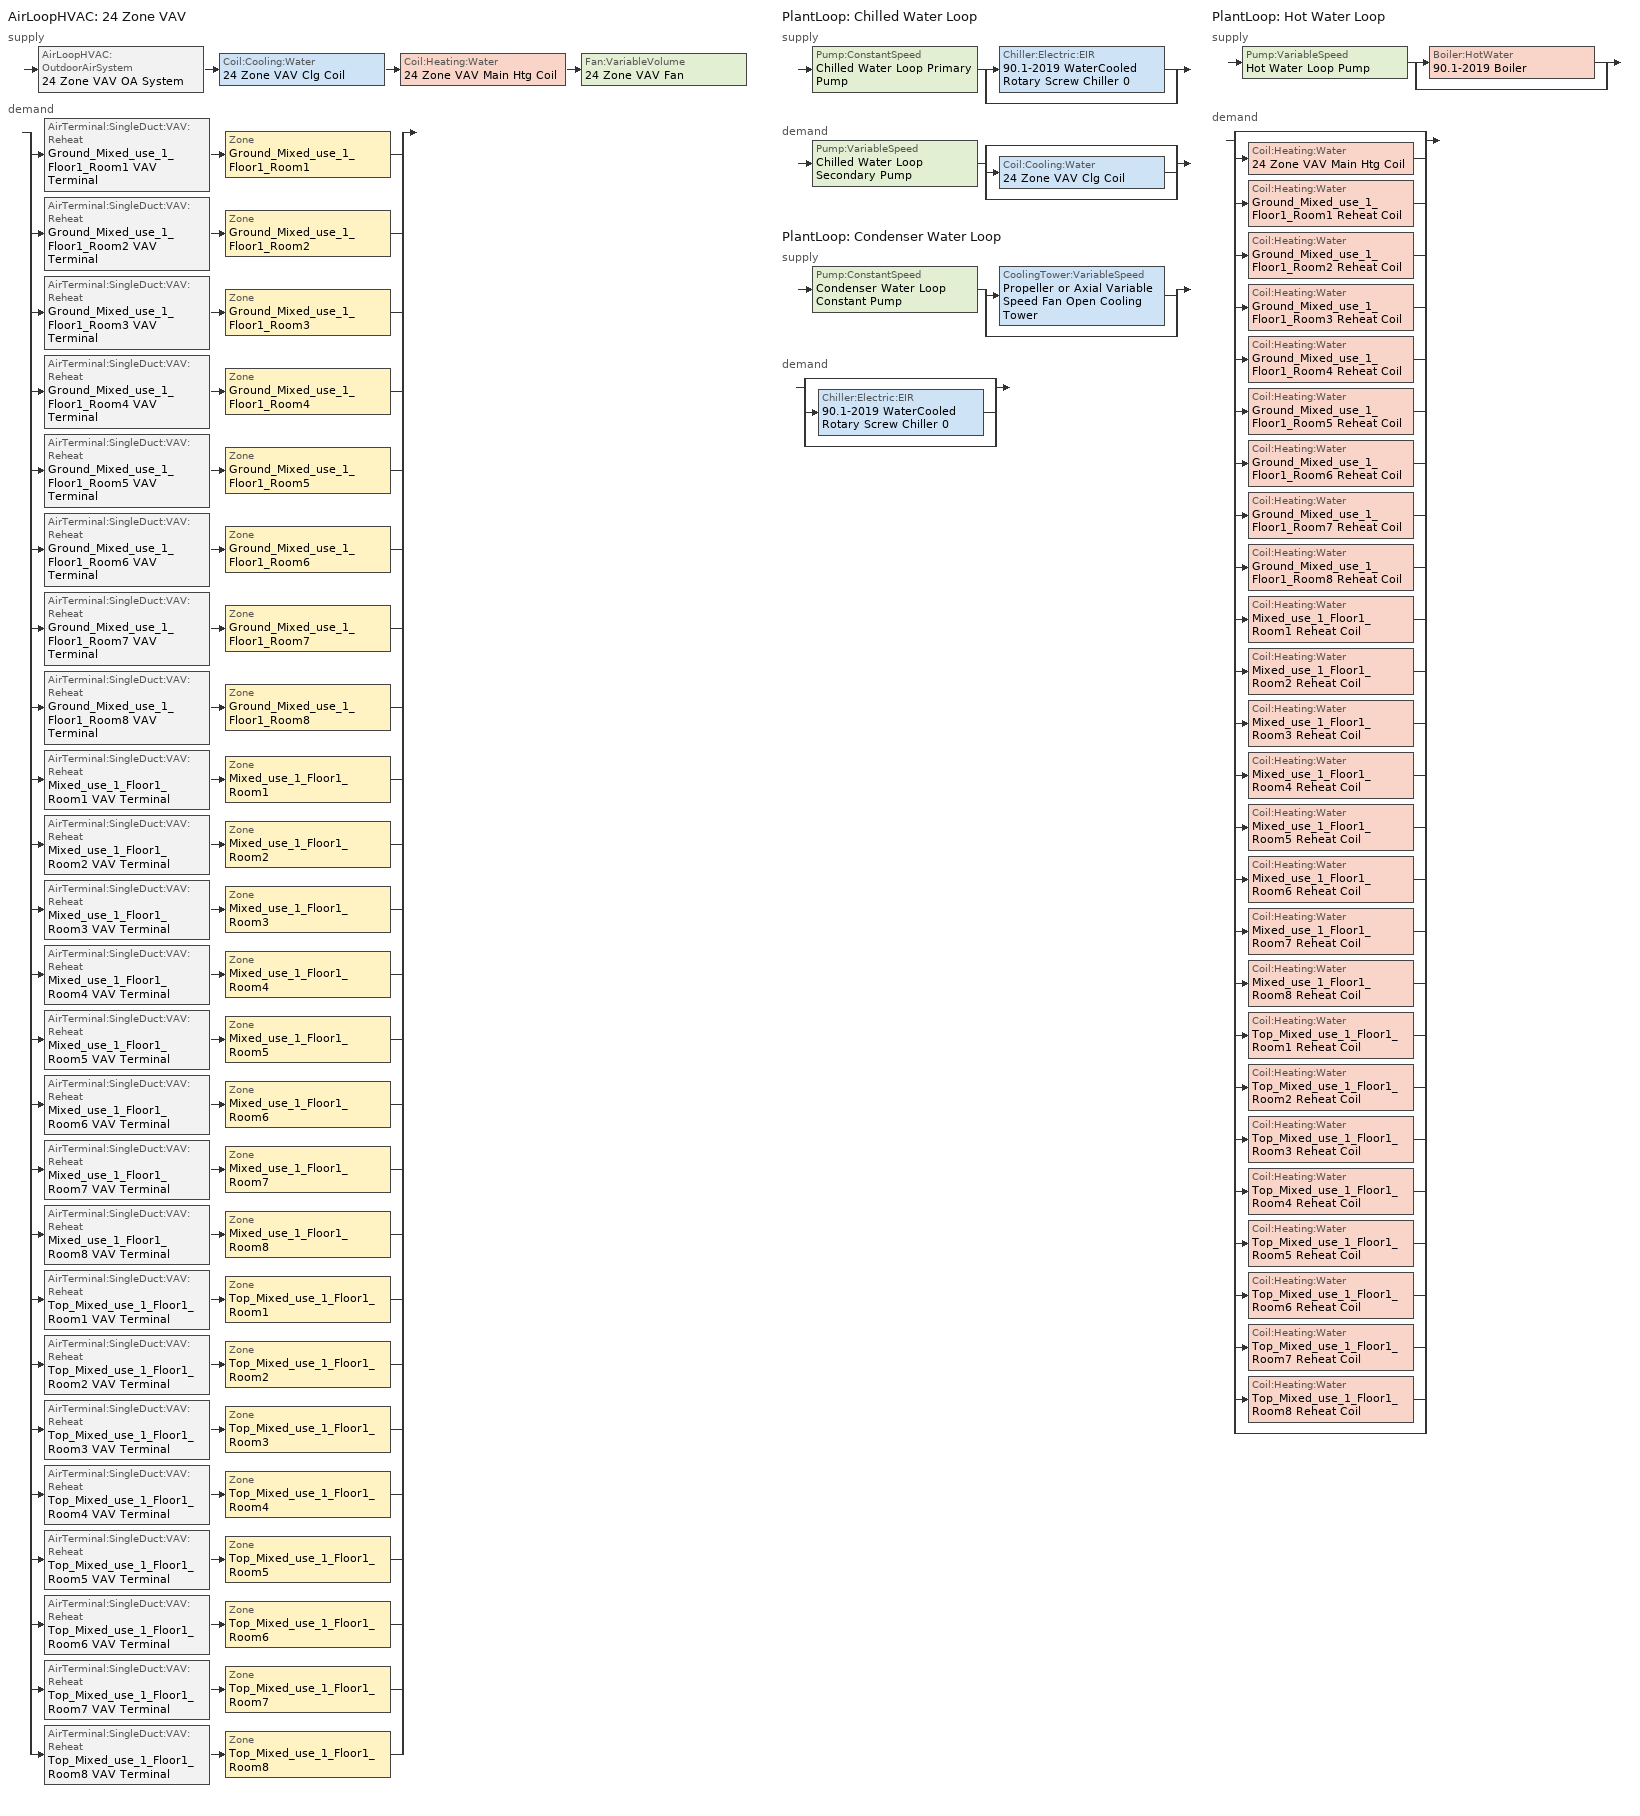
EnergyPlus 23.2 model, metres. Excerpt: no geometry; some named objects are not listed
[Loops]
AirLoopHVAC '24 Zone VAV'
 supply: AirLoopHVAC:OutdoorAirSystem '24 Zone VAV OA System' > Coil:Cooling:Water '24 Zone VAV Clg Coil' > Coil:Heating:Water '24 Zone VAV Main Htg Coil' > Fan:VariableVolume '24 Zone VAV Fan'
 demand: split
  | AirTerminal:SingleDuct:VAV:Reheat 'Ground_Mixed_use_1_Floor1_Room1 VAV Terminal' > Zone 'Ground_Mixed_use_1_Floor1_Room1'
  | AirTerminal:SingleDuct:VAV:Reheat 'Ground_Mixed_use_1_Floor1_Room2 VAV Terminal' > Zone 'Ground_Mixed_use_1_Floor1_Room2'
  | AirTerminal:SingleDuct:VAV:Reheat 'Ground_Mixed_use_1_Floor1_Room3 VAV Terminal' > Zone 'Ground_Mixed_use_1_Floor1_Room3'
  | AirTerminal:SingleDuct:VAV:Reheat 'Ground_Mixed_use_1_Floor1_Room4 VAV Terminal' > Zone 'Ground_Mixed_use_1_Floor1_Room4'
  | AirTerminal:SingleDuct:VAV:Reheat 'Ground_Mixed_use_1_Floor1_Room5 VAV Terminal' > Zone 'Ground_Mixed_use_1_Floor1_Room5'
  | AirTerminal:SingleDuct:VAV:Reheat 'Ground_Mixed_use_1_Floor1_Room6 VAV Terminal' > Zone 'Ground_Mixed_use_1_Floor1_Room6'
  | AirTerminal:SingleDuct:VAV:Reheat 'Ground_Mixed_use_1_Floor1_Room7 VAV Terminal' > Zone 'Ground_Mixed_use_1_Floor1_Room7'
  | AirTerminal:SingleDuct:VAV:Reheat 'Ground_Mixed_use_1_Floor1_Room8 VAV Terminal' > Zone 'Ground_Mixed_use_1_Floor1_Room8'
  | AirTerminal:SingleDuct:VAV:Reheat 'Mixed_use_1_Floor1_Room1 VAV Terminal' > Zone 'Mixed_use_1_Floor1_Room1'
  | AirTerminal:SingleDuct:VAV:Reheat 'Mixed_use_1_Floor1_Room2 VAV Terminal' > Zone 'Mixed_use_1_Floor1_Room2'
  | AirTerminal:SingleDuct:VAV:Reheat 'Mixed_use_1_Floor1_Room3 VAV Terminal' > Zone 'Mixed_use_1_Floor1_Room3'
  | AirTerminal:SingleDuct:VAV:Reheat 'Mixed_use_1_Floor1_Room4 VAV Terminal' > Zone 'Mixed_use_1_Floor1_Room4'
  | AirTerminal:SingleDuct:VAV:Reheat 'Mixed_use_1_Floor1_Room5 VAV Terminal' > Zone 'Mixed_use_1_Floor1_Room5'
  | AirTerminal:SingleDuct:VAV:Reheat 'Mixed_use_1_Floor1_Room6 VAV Terminal' > Zone 'Mixed_use_1_Floor1_Room6'
  | AirTerminal:SingleDuct:VAV:Reheat 'Mixed_use_1_Floor1_Room7 VAV Terminal' > Zone 'Mixed_use_1_Floor1_Room7'
  | AirTerminal:SingleDuct:VAV:Reheat 'Mixed_use_1_Floor1_Room8 VAV Terminal' > Zone 'Mixed_use_1_Floor1_Room8'
  | AirTerminal:SingleDuct:VAV:Reheat 'Top_Mixed_use_1_Floor1_Room1 VAV Terminal' > Zone 'Top_Mixed_use_1_Floor1_Room1'
  | AirTerminal:SingleDuct:VAV:Reheat 'Top_Mixed_use_1_Floor1_Room2 VAV Terminal' > Zone 'Top_Mixed_use_1_Floor1_Room2'
  | AirTerminal:SingleDuct:VAV:Reheat 'Top_Mixed_use_1_Floor1_Room3 VAV Terminal' > Zone 'Top_Mixed_use_1_Floor1_Room3'
  | AirTerminal:SingleDuct:VAV:Reheat 'Top_Mixed_use_1_Floor1_Room4 VAV Terminal' > Zone 'Top_Mixed_use_1_Floor1_Room4'
  | AirTerminal:SingleDuct:VAV:Reheat 'Top_Mixed_use_1_Floor1_Room5 VAV Terminal' > Zone 'Top_Mixed_use_1_Floor1_Room5'
  | AirTerminal:SingleDuct:VAV:Reheat 'Top_Mixed_use_1_Floor1_Room6 VAV Terminal' > Zone 'Top_Mixed_use_1_Floor1_Room6'
  | AirTerminal:SingleDuct:VAV:Reheat 'Top_Mixed_use_1_Floor1_Room7 VAV Terminal' > Zone 'Top_Mixed_use_1_Floor1_Room7'
  | AirTerminal:SingleDuct:VAV:Reheat 'Top_Mixed_use_1_Floor1_Room8 VAV Terminal' > Zone 'Top_Mixed_use_1_Floor1_Room8'
PlantLoop 'Chilled Water Loop'
 supply: Pump:ConstantSpeed 'Chilled Water Loop Primary Pump' > split
  | Chiller:Electric:EIR '90.1-2019 WaterCooled  Rotary Screw Chiller 0'
  | bypass
 demand: Pump:VariableSpeed 'Chilled Water Loop Secondary Pump' > split
  | bypass
  | Coil:Cooling:Water '24 Zone VAV Clg Coil'
  | bypass
PlantLoop 'Condenser Water Loop'
 supply: Pump:ConstantSpeed 'Condenser Water Loop Constant Pump' > split
  | CoolingTower:VariableSpeed 'Propeller or Axial Variable Speed Fan Open Cooling Tower'
  | bypass
 demand: split
  | bypass
  | Chiller:Electric:EIR '90.1-2019 WaterCooled  Rotary Screw Chiller 0'
  | bypass
PlantLoop 'Hot Water Loop'
 supply: Pump:VariableSpeed 'Hot Water Loop Pump' > split
  | Boiler:HotWater '90.1-2019 Boiler'
  | bypass
 demand: split
  | bypass
  | Coil:Heating:Water '24 Zone VAV Main Htg Coil'
  | Coil:Heating:Water 'Ground_Mixed_use_1_Floor1_Room1 Reheat Coil'
  | Coil:Heating:Water 'Ground_Mixed_use_1_Floor1_Room2 Reheat Coil'
  | Coil:Heating:Water 'Ground_Mixed_use_1_Floor1_Room3 Reheat Coil'
  | Coil:Heating:Water 'Ground_Mixed_use_1_Floor1_Room4 Reheat Coil'
  | Coil:Heating:Water 'Ground_Mixed_use_1_Floor1_Room5 Reheat Coil'
  | Coil:Heating:Water 'Ground_Mixed_use_1_Floor1_Room6 Reheat Coil'
  | Coil:Heating:Water 'Ground_Mixed_use_1_Floor1_Room7 Reheat Coil'
  | Coil:Heating:Water 'Ground_Mixed_use_1_Floor1_Room8 Reheat Coil'
  | Coil:Heating:Water 'Mixed_use_1_Floor1_Room1 Reheat Coil'
  | Coil:Heating:Water 'Mixed_use_1_Floor1_Room2 Reheat Coil'
  | Coil:Heating:Water 'Mixed_use_1_Floor1_Room3 Reheat Coil'
  | Coil:Heating:Water 'Mixed_use_1_Floor1_Room4 Reheat Coil'
  | Coil:Heating:Water 'Mixed_use_1_Floor1_Room5 Reheat Coil'
  | Coil:Heating:Water 'Mixed_use_1_Floor1_Room6 Reheat Coil'
  | Coil:Heating:Water 'Mixed_use_1_Floor1_Room7 Reheat Coil'
  | Coil:Heating:Water 'Mixed_use_1_Floor1_Room8 Reheat Coil'
  | Coil:Heating:Water 'Top_Mixed_use_1_Floor1_Room1 Reheat Coil'
  | Coil:Heating:Water 'Top_Mixed_use_1_Floor1_Room2 Reheat Coil'
  | Coil:Heating:Water 'Top_Mixed_use_1_Floor1_Room3 Reheat Coil'
  | Coil:Heating:Water 'Top_Mixed_use_1_Floor1_Room4 Reheat Coil'
  | Coil:Heating:Water 'Top_Mixed_use_1_Floor1_Room5 Reheat Coil'
  | Coil:Heating:Water 'Top_Mixed_use_1_Floor1_Room6 Reheat Coil'
  | Coil:Heating:Water 'Top_Mixed_use_1_Floor1_Room7 Reheat Coil'
  | Coil:Heating:Water 'Top_Mixed_use_1_Floor1_Room8 Reheat Coil'
  | bypass
[ZoneControl:Thermostat] Temperature Difference Between Cutout And Setpoint {deltaC}=0
Name | Zone or ZoneList | Control Type Schedule | Control 1
Ground_Mixed_use_1_Floor1_Room1 Thermostat | Ground_Mixed_use_1_Floor1_Room1 | Ground_Mixed_use_1_Floor1_Room1 Thermostat Schedule | Mixed Use Building Program_Setpoint
Ground_Mixed_use_1_Floor1_Room2 Thermostat | Ground_Mixed_use_1_Floor1_Room2 | Ground_Mixed_use_1_Floor1_Room2 Thermostat Schedule | Mixed Use Building Program_Setpoint 1
Ground_Mixed_use_1_Floor1_Room3 Thermostat | Ground_Mixed_use_1_Floor1_Room3 | Ground_Mixed_use_1_Floor1_Room3 Thermostat Schedule | Mixed Use Building Program_Setpoint 2
Ground_Mixed_use_1_Floor1_Room4 Thermostat | Ground_Mixed_use_1_Floor1_Room4 | Ground_Mixed_use_1_Floor1_Room4 Thermostat Schedule | Mixed Use Building Program_Setpoint 3
Ground_Mixed_use_1_Floor1_Room5 Thermostat | Ground_Mixed_use_1_Floor1_Room5 | Ground_Mixed_use_1_Floor1_Room5 Thermostat Schedule | Mixed Use Building Program_Setpoint 4
Ground_Mixed_use_1_Floor1_Room6 Thermostat | Ground_Mixed_use_1_Floor1_Room6 | Ground_Mixed_use_1_Floor1_Room6 Thermostat Schedule | Mixed Use Building Program_Setpoint 5
Ground_Mixed_use_1_Floor1_Room7 Thermostat | Ground_Mixed_use_1_Floor1_Room7 | Ground_Mixed_use_1_Floor1_Room7 Thermostat Schedule | Mixed Use Building Program_Setpoint 6
Ground_Mixed_use_1_Floor1_Room8 Thermostat | Ground_Mixed_use_1_Floor1_Room8 | Ground_Mixed_use_1_Floor1_Room8 Thermostat Schedule | Mixed Use Building Program_Setpoint 7
Mixed_use_1_Floor1_Room1 Thermostat | Mixed_use_1_Floor1_Room1 | Mixed_use_1_Floor1_Room1 Thermostat Schedule | Mixed Use Building Program_Setpoint 8
Mixed_use_1_Floor1_Room2 Thermostat | Mixed_use_1_Floor1_Room2 | Mixed_use_1_Floor1_Room2 Thermostat Schedule | Mixed Use Building Program_Setpoint 9
Mixed_use_1_Floor1_Room3 Thermostat | Mixed_use_1_Floor1_Room3 | Mixed_use_1_Floor1_Room3 Thermostat Schedule | Mixed Use Building Program_Setpoint 10
Mixed_use_1_Floor1_Room4 Thermostat | Mixed_use_1_Floor1_Room4 | Mixed_use_1_Floor1_Room4 Thermostat Schedule | Mixed Use Building Program_Setpoint 11
Mixed_use_1_Floor1_Room5 Thermostat | Mixed_use_1_Floor1_Room5 | Mixed_use_1_Floor1_Room5 Thermostat Schedule | Mixed Use Building Program_Setpoint 12
Mixed_use_1_Floor1_Room6 Thermostat | Mixed_use_1_Floor1_Room6 | Mixed_use_1_Floor1_Room6 Thermostat Schedule | Mixed Use Building Program_Setpoint 13
Mixed_use_1_Floor1_Room7 Thermostat | Mixed_use_1_Floor1_Room7 | Mixed_use_1_Floor1_Room7 Thermostat Schedule | Mixed Use Building Program_Setpoint 14
Mixed_use_1_Floor1_Room8 Thermostat | Mixed_use_1_Floor1_Room8 | Mixed_use_1_Floor1_Room8 Thermostat Schedule | Mixed Use Building Program_Setpoint 15
Top_Mixed_use_1_Floor1_Room1 Thermostat | Top_Mixed_use_1_Floor1_Room1 | Top_Mixed_use_1_Floor1_Room1 Thermostat Schedule | Mixed Use Building Program_Setpoint 16
Top_Mixed_use_1_Floor1_Room2 Thermostat | Top_Mixed_use_1_Floor1_Room2 | Top_Mixed_use_1_Floor1_Room2 Thermostat Schedule | Mixed Use Building Program_Setpoint 17
Top_Mixed_use_1_Floor1_Room3 Thermostat | Top_Mixed_use_1_Floor1_Room3 | Top_Mixed_use_1_Floor1_Room3 Thermostat Schedule | Mixed Use Building Program_Setpoint 18
Top_Mixed_use_1_Floor1_Room4 Thermostat | Top_Mixed_use_1_Floor1_Room4 | Top_Mixed_use_1_Floor1_Room4 Thermostat Schedule | Mixed Use Building Program_Setpoint 19
Top_Mixed_use_1_Floor1_Room5 Thermostat | Top_Mixed_use_1_Floor1_Room5 | Top_Mixed_use_1_Floor1_Room5 Thermostat Schedule | Mixed Use Building Program_Setpoint 20
Top_Mixed_use_1_Floor1_Room6 Thermostat | Top_Mixed_use_1_Floor1_Room6 | Top_Mixed_use_1_Floor1_Room6 Thermostat Schedule | Mixed Use Building Program_Setpoint 21
Top_Mixed_use_1_Floor1_Room7 Thermostat | Top_Mixed_use_1_Floor1_Room7 | Top_Mixed_use_1_Floor1_Room7 Thermostat Schedule | Mixed Use Building Program_Setpoint 22
Top_Mixed_use_1_Floor1_Room8 Thermostat | Top_Mixed_use_1_Floor1_Room8 | Top_Mixed_use_1_Floor1_Room8 Thermostat Schedule | Mixed Use Building Program_Setpoint 23
[ThermostatSetpoint:DualSetpoint] Heating Setpoint Temperature Schedule=Mixed Use Building Program_Setpoint_HtgSetp Schedule; Cooling Setpoint Temperature Schedule=Mixed Use Building Program_Setpoint_ClgSetp Schedule
Mixed Use Building Program_Setpoint; Mixed Use Building Program_Setpoint 1; Mixed Use Building Program_Setpoint 2; Mixed Use Building Program_Setpoint 3; Mixed Use Building Program_Setpoint 4; Mixed Use Building Program_Setpoint 5; Mixed Use Building Program_Setpoint 6; Mixed Use Building Program_Setpoint 7; Mixed Use Building Program_Setpoint 8; Mixed Use Building Program_Setpoint 9; Mixed Use Building Program_Setpoint 10; Mixed Use Building Program_Setpoint 11; Mixed Use Building Program_Setpoint 12; Mixed Use Building Program_Setpoint 13; Mixed Use Building Program_Setpoint 14; Mixed Use Building Program_Setpoint 15; Mixed Use Building Program_Setpoint 16; Mixed Use Building Program_Setpoint 17; Mixed Use Building Program_Setpoint 18; Mixed Use Building Program_Setpoint 19; Mixed Use Building Program_Setpoint 20; Mixed Use Building Program_Setpoint 21; Mixed Use Building Program_Setpoint 22; Mixed Use Building Program_Setpoint 23
[AirTerminal:SingleDuct:VAV:Reheat] Availability Schedule=Always On Discrete; Maximum Air Flow Rate {m3/s}=Autosize; Zone Minimum Air Flow Input Method=Constant; Constant Minimum Air Flow Fraction=0.2; Fixed Minimum Air Flow Rate {m3/s}=0; Maximum Hot Water or Steam Flow Rate {m3/s}=Autosize; Minimum Hot Water or Steam Flow Rate {m3/s}=0; Convergence Tolerance=0.001; Damper Heating Action=Normal; Maximum Flow per Zone Floor Area During Reheat {m3/s-m2}=Autocalculate; Maximum Flow Fraction During Reheat=Autocalculate; Maximum Reheat Air Temperature {C}=40
Name | Reheat Coil
Ground_Mixed_use_1_Floor1_Room1 VAV Terminal | Ground_Mixed_use_1_Floor1_Room1 Reheat Coil
Ground_Mixed_use_1_Floor1_Room2 VAV Terminal | Ground_Mixed_use_1_Floor1_Room2 Reheat Coil
Ground_Mixed_use_1_Floor1_Room3 VAV Terminal | Ground_Mixed_use_1_Floor1_Room3 Reheat Coil
Ground_Mixed_use_1_Floor1_Room4 VAV Terminal | Ground_Mixed_use_1_Floor1_Room4 Reheat Coil
Ground_Mixed_use_1_Floor1_Room5 VAV Terminal | Ground_Mixed_use_1_Floor1_Room5 Reheat Coil
Ground_Mixed_use_1_Floor1_Room6 VAV Terminal | Ground_Mixed_use_1_Floor1_Room6 Reheat Coil
Ground_Mixed_use_1_Floor1_Room7 VAV Terminal | Ground_Mixed_use_1_Floor1_Room7 Reheat Coil
Ground_Mixed_use_1_Floor1_Room8 VAV Terminal | Ground_Mixed_use_1_Floor1_Room8 Reheat Coil
Mixed_use_1_Floor1_Room1 VAV Terminal | Mixed_use_1_Floor1_Room1 Reheat Coil
Mixed_use_1_Floor1_Room2 VAV Terminal | Mixed_use_1_Floor1_Room2 Reheat Coil
Mixed_use_1_Floor1_Room3 VAV Terminal | Mixed_use_1_Floor1_Room3 Reheat Coil
Mixed_use_1_Floor1_Room4 VAV Terminal | Mixed_use_1_Floor1_Room4 Reheat Coil
Mixed_use_1_Floor1_Room5 VAV Terminal | Mixed_use_1_Floor1_Room5 Reheat Coil
Mixed_use_1_Floor1_Room6 VAV Terminal | Mixed_use_1_Floor1_Room6 Reheat Coil
Mixed_use_1_Floor1_Room7 VAV Terminal | Mixed_use_1_Floor1_Room7 Reheat Coil
Mixed_use_1_Floor1_Room8 VAV Terminal | Mixed_use_1_Floor1_Room8 Reheat Coil
Top_Mixed_use_1_Floor1_Room1 VAV Terminal | Top_Mixed_use_1_Floor1_Room1 Reheat Coil
Top_Mixed_use_1_Floor1_Room2 VAV Terminal | Top_Mixed_use_1_Floor1_Room2 Reheat Coil
Top_Mixed_use_1_Floor1_Room3 VAV Terminal | Top_Mixed_use_1_Floor1_Room3 Reheat Coil
Top_Mixed_use_1_Floor1_Room4 VAV Terminal | Top_Mixed_use_1_Floor1_Room4 Reheat Coil
Top_Mixed_use_1_Floor1_Room5 VAV Terminal | Top_Mixed_use_1_Floor1_Room5 Reheat Coil
Top_Mixed_use_1_Floor1_Room6 VAV Terminal | Top_Mixed_use_1_Floor1_Room6 Reheat Coil
Top_Mixed_use_1_Floor1_Room7 VAV Terminal | Top_Mixed_use_1_Floor1_Room7 Reheat Coil
Top_Mixed_use_1_Floor1_Room8 VAV Terminal | Top_Mixed_use_1_Floor1_Room8 Reheat Coil
[Coil:Heating:Water] Availability Schedule=Always On Discrete; U-Factor Times Area Value {W/K}=Autosize; Maximum Water Flow Rate {m3/s}=Autosize; Performance Input Method=UFactorTimesAreaAndDesignWaterFlowRate; Rated Capacity {W}=Autosize; Rated Inlet Water Temperature {C}=82.2222; Rated Outlet Water Temperature {C}=71.1111; Rated Ratio for Air and Water Convection=0.5
Name | Rated Inlet Air Temperature {C} | Rated Outlet Air Temperature {C}
Ground_Mixed_use_1_Floor1_Room1 Reheat Coil; Ground_Mixed_use_1_Floor1_Room2 Reheat Coil; Ground_Mixed_use_1_Floor1_Room3 Reheat Coil; Ground_Mixed_use_1_Floor1_Room4 Reheat Coil; Ground_Mixed_use_1_Floor1_Room5 Reheat Coil; Ground_Mixed_use_1_Floor1_Room6 Reheat Coil; Ground_Mixed_use_1_Floor1_Room7 Reheat Coil; Ground_Mixed_use_1_Floor1_Room8 Reheat Coil; Mixed_use_1_Floor1_Room1 Reheat Coil; Mixed_use_1_Floor1_Room2 Reheat Coil; Mixed_use_1_Floor1_Room3 Reheat Coil; Mixed_use_1_Floor1_Room4 Reheat Coil; Mixed_use_1_Floor1_Room5 Reheat Coil; Mixed_use_1_Floor1_Room6 Reheat Coil; Mixed_use_1_Floor1_Room7 Reheat Coil; Mixed_use_1_Floor1_Room8 Reheat Coil; Top_Mixed_use_1_Floor1_Room1 Reheat Coil; Top_Mixed_use_1_Floor1_Room2 Reheat Coil; Top_Mixed_use_1_Floor1_Room3 Reheat Coil; Top_Mixed_use_1_Floor1_Room4 Reheat Coil; Top_Mixed_use_1_Floor1_Room5 Reheat Coil; Top_Mixed_use_1_Floor1_Room6 Reheat Coil; Top_Mixed_use_1_Floor1_Room7 Reheat Coil; Top_Mixed_use_1_Floor1_Room8 Reheat Coil | 12.7778 | 40
24 Zone VAV Main Htg Coil | 7.22222 | 12.7778
[Zone equipment]
Ground_Mixed_use_1_Floor1_Room1: Ground_Mixed_use_1_Floor1_Room1 VAV Terminal
Ground_Mixed_use_1_Floor1_Room2: Ground_Mixed_use_1_Floor1_Room2 VAV Terminal
Ground_Mixed_use_1_Floor1_Room3: Ground_Mixed_use_1_Floor1_Room3 VAV Terminal
Ground_Mixed_use_1_Floor1_Room4: Ground_Mixed_use_1_Floor1_Room4 VAV Terminal
Ground_Mixed_use_1_Floor1_Room5: Ground_Mixed_use_1_Floor1_Room5 VAV Terminal
Ground_Mixed_use_1_Floor1_Room6: Ground_Mixed_use_1_Floor1_Room6 VAV Terminal
Ground_Mixed_use_1_Floor1_Room7: Ground_Mixed_use_1_Floor1_Room7 VAV Terminal
Ground_Mixed_use_1_Floor1_Room8: Ground_Mixed_use_1_Floor1_Room8 VAV Terminal
Mixed_use_1_Floor1_Room1: Mixed_use_1_Floor1_Room1 VAV Terminal
Mixed_use_1_Floor1_Room2: Mixed_use_1_Floor1_Room2 VAV Terminal
Mixed_use_1_Floor1_Room3: Mixed_use_1_Floor1_Room3 VAV Terminal
Mixed_use_1_Floor1_Room4: Mixed_use_1_Floor1_Room4 VAV Terminal
Mixed_use_1_Floor1_Room5: Mixed_use_1_Floor1_Room5 VAV Terminal
Mixed_use_1_Floor1_Room6: Mixed_use_1_Floor1_Room6 VAV Terminal
Mixed_use_1_Floor1_Room7: Mixed_use_1_Floor1_Room7 VAV Terminal
Mixed_use_1_Floor1_Room8: Mixed_use_1_Floor1_Room8 VAV Terminal
Top_Mixed_use_1_Floor1_Room1: Top_Mixed_use_1_Floor1_Room1 VAV Terminal
Top_Mixed_use_1_Floor1_Room2: Top_Mixed_use_1_Floor1_Room2 VAV Terminal
Top_Mixed_use_1_Floor1_Room3: Top_Mixed_use_1_Floor1_Room3 VAV Terminal
Top_Mixed_use_1_Floor1_Room4: Top_Mixed_use_1_Floor1_Room4 VAV Terminal
Top_Mixed_use_1_Floor1_Room5: Top_Mixed_use_1_Floor1_Room5 VAV Terminal
Top_Mixed_use_1_Floor1_Room6: Top_Mixed_use_1_Floor1_Room6 VAV Terminal
Top_Mixed_use_1_Floor1_Room7: Top_Mixed_use_1_Floor1_Room7 VAV Terminal
Top_Mixed_use_1_Floor1_Room8: Top_Mixed_use_1_Floor1_Room8 VAV Terminal
[Sizing:Zone] Zone Cooling Design Supply Air Temperature Input Method=SupplyAirTemperature; Zone Cooling Design Supply Air Temperature {C}=12.7778; Zone Cooling Design Supply Air Temperature Difference {deltaC}=11.11; Zone Heating Design Supply Air Temperature Input Method=SupplyAirTemperature; Zone Heating Design Supply Air Temperature {C}=40; Zone Heating Design Supply Air Temperature Difference {deltaC}=11.11; Zone Cooling Design Supply Air Humidity Ratio {kgWater/kgDryAir}=0.0085; Zone Heating Design Supply Air Humidity Ratio {kgWater/kgDryAir}=0.008; Cooling Design Air Flow Method=DesignDayWithLimit; Cooling Design Air Flow Rate {m3/s}=0; Cooling Minimum Air Flow per Zone Floor Area {m3/s-m2}=0.000762; Cooling Minimum Air Flow {m3/s}=0; Cooling Minimum Air Flow Fraction=0; Heating Design Air Flow Method=DesignDay; Heating Design Air Flow Rate {m3/s}=0; Heating Maximum Air Flow per Zone Floor Area {m3/s-m2}=0.002032; Heating Maximum Air Flow {m3/s}=0.141576; Heating Maximum Air Flow Fraction=0.3; Account for Dedicated Outdoor Air System=No; Zone Load Sizing Method=Sensible Load Only No Latent Load; Zone Latent Cooling Design Supply Air Humidity Ratio Input Method=HumidityRatioDifference; Zone Cooling Design Supply Air Humidity Ratio Difference {kgWater/kgDryAir}=0.005; Zone Latent Heating Design Supply Air Humidity Ratio Input Method=HumidityRatioDifference; Zone Humidification Design Supply Air Humidity Ratio Difference {kgWater/kgDryAir}=0.005
Name | Design Specification Outdoor Air Object
Ground_Mixed_use_1_Floor1_Room1 | Ground_Mixed_use_1_Floor1_Room1 DSOA Space List
Ground_Mixed_use_1_Floor1_Room2 | Ground_Mixed_use_1_Floor1_Room2 DSOA Space List
Ground_Mixed_use_1_Floor1_Room3 | Ground_Mixed_use_1_Floor1_Room3 DSOA Space List
Ground_Mixed_use_1_Floor1_Room4 | Ground_Mixed_use_1_Floor1_Room4 DSOA Space List
Ground_Mixed_use_1_Floor1_Room5 | Ground_Mixed_use_1_Floor1_Room5 DSOA Space List
Ground_Mixed_use_1_Floor1_Room6 | Ground_Mixed_use_1_Floor1_Room6 DSOA Space List
Ground_Mixed_use_1_Floor1_Room7 | Ground_Mixed_use_1_Floor1_Room7 DSOA Space List
Ground_Mixed_use_1_Floor1_Room8 | Ground_Mixed_use_1_Floor1_Room8 DSOA Space List
Mixed_use_1_Floor1_Room1 | Mixed_use_1_Floor1_Room1 DSOA Space List
Mixed_use_1_Floor1_Room2 | Mixed_use_1_Floor1_Room2 DSOA Space List
Mixed_use_1_Floor1_Room3 | Mixed_use_1_Floor1_Room3 DSOA Space List
Mixed_use_1_Floor1_Room4 | Mixed_use_1_Floor1_Room4 DSOA Space List
Mixed_use_1_Floor1_Room5 | Mixed_use_1_Floor1_Room5 DSOA Space List
Mixed_use_1_Floor1_Room6 | Mixed_use_1_Floor1_Room6 DSOA Space List
Mixed_use_1_Floor1_Room7 | Mixed_use_1_Floor1_Room7 DSOA Space List
Mixed_use_1_Floor1_Room8 | Mixed_use_1_Floor1_Room8 DSOA Space List
Top_Mixed_use_1_Floor1_Room1 | Top_Mixed_use_1_Floor1_Room1 DSOA Space List
Top_Mixed_use_1_Floor1_Room2 | Top_Mixed_use_1_Floor1_Room2 DSOA Space List
Top_Mixed_use_1_Floor1_Room3 | Top_Mixed_use_1_Floor1_Room3 DSOA Space List
Top_Mixed_use_1_Floor1_Room4 | Top_Mixed_use_1_Floor1_Room4 DSOA Space List
Top_Mixed_use_1_Floor1_Room5 | Top_Mixed_use_1_Floor1_Room5 DSOA Space List
Top_Mixed_use_1_Floor1_Room6 | Top_Mixed_use_1_Floor1_Room6 DSOA Space List
Top_Mixed_use_1_Floor1_Room7 | Top_Mixed_use_1_Floor1_Room7 DSOA Space List
Top_Mixed_use_1_Floor1_Room8 | Top_Mixed_use_1_Floor1_Room8 DSOA Space List
[Controller:MechanicalVentilation]
24 Zone VAV Vent Controller: Availability Schedule=Always On Discrete; Demand Controlled Ventilation=No; System Outdoor Air Method=ZoneSum; Zone or ZoneList Name 1=Ground_Mixed_use_1_Floor1_Room1; Design Specification Outdoor Air Object Name 1=Mixed Use Building Program_Ventilation; Zone or ZoneList Name 2=Ground_Mixed_use_1_Floor1_Room2; Design Specification Outdoor Air Object Name 2=Mixed Use Building Program_Ventilation; Zone or ZoneList Name 3=Ground_Mixed_use_1_Floor1_Room3; Design Specification Outdoor Air Object Name 3=Mixed Use Building Program_Ventilation; Zone or ZoneList Name 4=Ground_Mixed_use_1_Floor1_Room4; Design Specification Outdoor Air Object Name 4=Mixed Use Building Program_Ventilation; Zone or ZoneList Name 5=Ground_Mixed_use_1_Floor1_Room5; Design Specification Outdoor Air Object Name 5=Mixed Use Building Program_Ventilation; Zone or ZoneList Name 6=Ground_Mixed_use_1_Floor1_Room6; Design Specification Outdoor Air Object Name 6=Mixed Use Building Program_Ventilation; Zone or ZoneList Name 7=Ground_Mixed_use_1_Floor1_Room7; Design Specification Outdoor Air Object Name 7=Mixed Use Building Program_Ventilation; Zone or ZoneList Name 8=Ground_Mixed_use_1_Floor1_Room8; Design Specification Outdoor Air Object Name 8=Mixed Use Building Program_Ventilation; Zone or ZoneList Name 9=Mixed_use_1_Floor1_Room1; Design Specification Outdoor Air Object Name 9=Mixed Use Building Program_Ventilation; Zone or ZoneList Name 10=Mixed_use_1_Floor1_Room2; Design Specification Outdoor Air Object Name 10=Mixed Use Building Program_Ventilation; Zone or ZoneList Name 11=Mixed_use_1_Floor1_Room3; Design Specification Outdoor Air Object Name 11=Mixed Use Building Program_Ventilation; Zone or ZoneList Name 12=Mixed_use_1_Floor1_Room4; Design Specification Outdoor Air Object Name 12=Mixed Use Building Program_Ventilation; Zone or ZoneList Name 13=Mixed_use_1_Floor1_Room5; Design Specification Outdoor Air Object Name 13=Mixed Use Building Program_Ventilation; Zone or ZoneList Name 14=Mixed_use_1_Floor1_Room6; Design Specification Outdoor Air Object Name 14=Mixed Use Building Program_Ventilation; Zone or ZoneList Name 15=Mixed_use_1_Floor1_Room7; Design Specification Outdoor Air Object Name 15=Mixed Use Building Program_Ventilation; Zone or ZoneList Name 16=Mixed_use_1_Floor1_Room8; Design Specification Outdoor Air Object Name 16=Mixed Use Building Program_Ventilation; Zone or ZoneList Name 17=Top_Mixed_use_1_Floor1_Room1; Design Specification Outdoor Air Object Name 17=Mixed Use Building Program_Ventilation; Zone or ZoneList Name 18=Top_Mixed_use_1_Floor1_Room2; Design Specification Outdoor Air Object Name 18=Mixed Use Building Program_Ventilation; Zone or ZoneList Name 19=Top_Mixed_use_1_Floor1_Room3; Design Specification Outdoor Air Object Name 19=Mixed Use Building Program_Ventilation; Zone or ZoneList Name 20=Top_Mixed_use_1_Floor1_Room4; Design Specification Outdoor Air Object Name 20=Mixed Use Building Program_Ventilation; Zone or ZoneList Name 21=Top_Mixed_use_1_Floor1_Room5; Design Specification Outdoor Air Object Name 21=Mixed Use Building Program_Ventilation; Zone or ZoneList Name 22=Top_Mixed_use_1_Floor1_Room6; Design Specification Outdoor Air Object Name 22=Mixed Use Building Program_Ventilation; Zone or ZoneList Name 23=Top_Mixed_use_1_Floor1_Room7; Design Specification Outdoor Air Object Name 23=Mixed Use Building Program_Ventilation; Zone or ZoneList Name 24=Top_Mixed_use_1_Floor1_Room8; Design Specification Outdoor Air Object Name 24=Mixed Use Building Program_Ventilation
[DesignSpecification:OutdoorAir]
Mixed Use Building Program_Ventilation: Outdoor Air Method=Sum; Outdoor Air Flow per Person {m3/s-person}=0.00235973; Outdoor Air Flow per Zone Floor Area {m3/s-m2}=0.00042672; Outdoor Air Flow per Zone {m3/s}=0; Outdoor Air Flow Air Changes per Hour {1/hr}=0
[DesignSpecification:OutdoorAir:SpaceList] Space Design Specification Outdoor Air Object Name 1=Mixed Use Building Program_Ventilation
Name | Space Name 1
Ground_Mixed_use_1_Floor1_Room1 DSOA Space List | Ground_Mixed_use_1_Floor1_Room1_Space
Ground_Mixed_use_1_Floor1_Room2 DSOA Space List | Ground_Mixed_use_1_Floor1_Room2_Space
Ground_Mixed_use_1_Floor1_Room3 DSOA Space List | Ground_Mixed_use_1_Floor1_Room3_Space
Ground_Mixed_use_1_Floor1_Room4 DSOA Space List | Ground_Mixed_use_1_Floor1_Room4_Space
Ground_Mixed_use_1_Floor1_Room5 DSOA Space List | Ground_Mixed_use_1_Floor1_Room5_Space
Ground_Mixed_use_1_Floor1_Room6 DSOA Space List | Ground_Mixed_use_1_Floor1_Room6_Space
Ground_Mixed_use_1_Floor1_Room7 DSOA Space List | Ground_Mixed_use_1_Floor1_Room7_Space
Ground_Mixed_use_1_Floor1_Room8 DSOA Space List | Ground_Mixed_use_1_Floor1_Room8_Space
Mixed_use_1_Floor1_Room1 DSOA Space List | Mixed_use_1_Floor1_Room1_Space
Mixed_use_1_Floor1_Room2 DSOA Space List | Mixed_use_1_Floor1_Room2_Space
Mixed_use_1_Floor1_Room3 DSOA Space List | Mixed_use_1_Floor1_Room3_Space
Mixed_use_1_Floor1_Room4 DSOA Space List | Mixed_use_1_Floor1_Room4_Space
Mixed_use_1_Floor1_Room5 DSOA Space List | Mixed_use_1_Floor1_Room5_Space
Mixed_use_1_Floor1_Room6 DSOA Space List | Mixed_use_1_Floor1_Room6_Space
Mixed_use_1_Floor1_Room7 DSOA Space List | Mixed_use_1_Floor1_Room7_Space
Mixed_use_1_Floor1_Room8 DSOA Space List | Mixed_use_1_Floor1_Room8_Space
Top_Mixed_use_1_Floor1_Room1 DSOA Space List | Top_Mixed_use_1_Floor1_Room1_Space
Top_Mixed_use_1_Floor1_Room2 DSOA Space List | Top_Mixed_use_1_Floor1_Room2_Space
Top_Mixed_use_1_Floor1_Room3 DSOA Space List | Top_Mixed_use_1_Floor1_Room3_Space
Top_Mixed_use_1_Floor1_Room4 DSOA Space List | Top_Mixed_use_1_Floor1_Room4_Space
Top_Mixed_use_1_Floor1_Room5 DSOA Space List | Top_Mixed_use_1_Floor1_Room5_Space
Top_Mixed_use_1_Floor1_Room6 DSOA Space List | Top_Mixed_use_1_Floor1_Room6_Space
Top_Mixed_use_1_Floor1_Room7 DSOA Space List | Top_Mixed_use_1_Floor1_Room7_Space
Top_Mixed_use_1_Floor1_Room8 DSOA Space List | Top_Mixed_use_1_Floor1_Room8_Space
[AirLoopHVAC]
24 Zone VAV: Design Supply Air Flow Rate {m3/s}=AutoSize; Design Return Air Flow Fraction of Supply Air Flow=1
[Sizing:System]
24 Zone VAV: Type of Load to Size On=Sensible; Design Outdoor Air Flow Rate {m3/s}=Autosize; Central Heating Maximum System Air Flow Ratio=0.3; Preheat Design Temperature {C}=7.22222; Preheat Design Humidity Ratio {kgWater/kgDryAir}=0.008; Precool Design Temperature {C}=12.7778; Precool Design Humidity Ratio {kgWater/kgDryAir}=0.008; Central Cooling Design Supply Air Temperature {C}=12.7778; Central Heating Design Supply Air Temperature {C}=12.7778; Type of Zone Sum to Use=Coincident; 100% Outdoor Air in Cooling=No; 100% Outdoor Air in Heating=No; Central Cooling Design Supply Air Humidity Ratio {kgWater/kgDryAir}=0.0085; Central Heating Design Supply Air Humidity Ratio {kgWater/kgDryAir}=0.008; Cooling Supply Air Flow Rate Method=DesignDay; Cooling Supply Air Flow Rate {m3/s}=0; Cooling Supply Air Flow Rate Per Floor Area {m3/s-m2}=0.00996765; Cooling Fraction of Autosized Cooling Supply Air Flow Rate=1; Cooling Supply Air Flow Rate Per Unit Cooling Capacity {m3/s-W}=3.94755e-05; Heating Supply Air Flow Rate Method=DesignDay; Heating Supply Air Flow Rate {m3/s}=0; Heating Supply Air Flow Rate Per Floor Area {m3/s-m2}=0.00996765; Heating Fraction of Autosized Heating Supply Air Flow Rate=1; Heating Fraction of Autosized Cooling Supply Air Flow Rate=1; Heating Supply Air Flow Rate Per Unit Heating Capacity {m3/s-W}=3.15882e-05; System Outdoor Air Method=ZoneSum; Zone Maximum Outdoor Air Fraction=1; Cooling Design Capacity Method=CoolingDesignCapacity; Cooling Design Capacity {W}=Autosize; Cooling Design Capacity Per Floor Area {W/m2}=234.7; Fraction of Autosized Cooling Design Capacity=1; Heating Design Capacity Method=HeatingDesignCapacity; Heating Design Capacity {W}=Autosize; Heating Design Capacity Per Floor Area {W/m2}=157; Fraction of Autosized Heating Design Capacity=1; Central Cooling Capacity Control Method=OnOff; Occupant Diversity=Autosize
[Controller:WaterCoil] Control Variable=Temperature; Actuator Variable=Flow; Maximum Actuated Flow {m3/s}=Autosize; Minimum Actuated Flow {m3/s}=0
Name | Action | Controller Convergence Tolerance {deltaC}
24 Zone VAV Clg Coil Controller | Reverse | Autosize
24 Zone VAV Main Htg Coil Controller | Normal | 0.1
[Controller:OutdoorAir]
24 Zone VAV OA Controller: Minimum Outdoor Air Flow Rate {m3/s}=Autosize; Maximum Outdoor Air Flow Rate {m3/s}=Autosize; Economizer Control Type=NoEconomizer; Economizer Control Action Type=ModulateFlow; Economizer Maximum Limit Dry-Bulb Temperature {C}=28; Economizer Maximum Limit Enthalpy {J/kg}=64000; Lockout Type=NoLockout; Minimum Limit Type=FixedMinimum; Mechanical Ventilation Controller=24 Zone VAV Vent Controller; High Humidity Control=No; Control High Indoor Humidity Based on Outdoor Humidity Ratio=Yes; Heat Recovery Bypass Control Type=BypassWhenWithinEconomizerLimits; Economizer Operation Staging=InterlockedWithMechanicalCooling
[SetpointManager:MixedAir] Control Variable=Temperature
Name | Setpoint Node or NodeList
24 Zone VAV Mixed Air Node OS Default SPM | 24 Zone VAV Mixed Air Node
24 Zone VAV Clg Coil Outlet Air Node OS Default SPM | 24 Zone VAV Clg Coil Outlet Air Node
24 Zone VAV Main Htg Coil Outlet Air Node OS Default SPM | 24 Zone VAV Main Htg Coil Outlet Air Node
[Coil:Cooling:Water]
24 Zone VAV Clg Coil: Availability Schedule=Always On Discrete; Design Water Flow Rate {m3/s}=Autosize; Design Air Flow Rate {m3/s}=Autosize; Design Inlet Water Temperature {C}=Autosize; Design Inlet Air Temperature {C}=Autosize; Design Outlet Air Temperature {C}=Autosize; Design Inlet Air Humidity Ratio {kgWater/kgDryAir}=Autosize; Design Outlet Air Humidity Ratio {kgWater/kgDryAir}=Autosize; Type of Analysis=SimpleAnalysis; Heat Exchanger Configuration=CrossFlow
[Fan:VariableVolume]
24 Zone VAV Fan: Availability Schedule=Always On Discrete; Fan Total Efficiency=0.616556; Pressure Rise {Pa}=996.356; Maximum Flow Rate {m3/s}=AutoSize; Fan Power Minimum Flow Rate Input Method=Fraction; Fan Power Minimum Flow Fraction=0.25; Fan Power Minimum Air Flow Rate {m3/s}=0; Motor Efficiency=0.895; Motor In Airstream Fraction=1; Fan Power Coefficient 1=0.0407599; Fan Power Coefficient 2=0.088045; Fan Power Coefficient 3=-0.0729261; Fan Power Coefficient 4=0.94374; Fan Power Coefficient 5=0
[SetpointManager:Scheduled] Control Variable=Temperature
Name | Schedule | Setpoint Node or NodeList
24 Zone VAV Supply Air Setpoint Manager | Supply Air Temp - 55.0F | 24 Zone VAV Supply Outlet Node
Chilled Water Loop Setpoint Manager | Chilled Water Loop Temp - 44F | Chilled Water Loop Supply Outlet Node
Hot Water Loop Setpoint Manager | Hot Water Loop Temp - 180F | Hot Water Loop Supply Outlet Node
[PlantLoop] Fluid Type=Water; Maximum Loop Flow Rate {m3/s}=Autosize; Minimum Loop Flow Rate {m3/s}=0; Plant Loop Volume {m3}=Autocalculate; Load Distribution Scheme=Optimal; Plant Loop Demand Calculation Scheme=SingleSetpoint
Name | Plant Equipment Operation Scheme | Maximum Loop Temperature {C} | Minimum Loop Temperature {C} | Common Pipe Simulation
Chilled Water Loop | Chilled Water Loop Operation Schemes | 40 | 1 | CommonPipe
Condenser Water Loop | Condenser Water Loop Operation Schemes | 80 | 5 | None
Hot Water Loop | Hot Water Loop Operation Schemes | 100 | 10 | None
[Sizing:Plant]
Name | Loop Type | Design Loop Exit Temperature {C} | Loop Design Temperature Difference {deltaC} | Sizing Option | Zone Timesteps in Averaging Window | Coincident Sizing Factor Mode
Chilled Water Loop | Cooling | 6.66667 | 5.61111 | NonCoincident | 1 | None
Condenser Water Loop | Condenser | 29.4444 | 5.55556 | Coincident | 6 | GlobalCoolingSizingFactor
Hot Water Loop | Heating | 82.2222 | 11.1111 | NonCoincident | 1 | None
[Pump:ConstantSpeed] Design Flow Rate {m3/s}=Autosize; Design Power Consumption {W}=Autosize; Motor Efficiency=0.9; Fraction of Motor Inefficiencies to Fluid Stream=0; Pump Control Type=Intermittent; Design Power Sizing Method=PowerPerFlowPerPressure; Design Electric Power per Unit Flow Rate {W/(m3/s)}=348701.1; Design Shaft Power per Unit Flow Rate per Unit Head {W-s/m3-Pa}=1.28205
Name | Design Pump Head {Pa}
Chilled Water Loop Primary Pump | 44836
Condenser Water Loop Constant Pump | 148557
[Chiller:Electric:EIR]
90.1-2019 WaterCooled  Rotary Screw Chiller 0: Reference Capacity {W}=Autosize; Reference COP {W/W}=5.76557; Reference Leaving Chilled Water Temperature {C}=6.66667; Reference Entering Condenser Fluid Temperature {C}=35; Reference Chilled Water Flow Rate {m3/s}=Autosize; Reference Condenser Fluid Flow Rate {m3/s}=Autosize; Cooling Capacity Function of Temperature Curve=ChlrWtrPosDispPathAAllQRatio_fTchwsTcwsSI; Electric Input to Cooling Output Ratio Function of Temperature Curve=ChlrWtrPosDispPathAAllEIRRatio_fTchwsTcwsSI; Electric Input to Cooling Output Ratio Function of Part Load Ratio Curve=ChlrWtrPosDispPathAAllEIRRatio_fQRatio; Minimum Part Load Ratio=0.15; Maximum Part Load Ratio=1; Optimum Part Load Ratio=1; Minimum Unloading Ratio=0.25; Condenser Type=WaterCooled; Condenser Fan Power Ratio {W/W}=0; Fraction of Compressor Electric Consumption Rejected by Condenser=1; Leaving Chilled Water Lower Temperature Limit {C}=2.22222; Chiller Flow Mode=ConstantFlow; Sizing Factor=1; Basin Heater Capacity {W/K}=0; Basin Heater Setpoint Temperature {C}=10; Condenser Heat Recovery Relative Capacity Fraction=1
[Pump:VariableSpeed] Design Maximum Flow Rate {m3/s}=Autosize; Design Power Consumption {W}=Autosize; Motor Efficiency=0.9; Fraction of Motor Inefficiencies to Fluid Stream=0; Coefficient 1 of the Part Load Performance Curve=0; Design Minimum Flow Rate {m3/s}=0; Pump Control Type=Intermittent; Skin Loss Radiative Fraction=0.5; Design Power Sizing Method=PowerPerFlowPerPressure; Design Electric Power per Unit Flow Rate {W/(m3/s)}=348701.1; Design Shaft Power per Unit Flow Rate per Unit Head {W/((m3/s)-Pa)}=1.28205; Design Minimum Flow Rate Fraction=0
Name | Design Pump Head {Pa} | Coefficient 2 of the Part Load Performance Curve | Coefficient 3 of the Part Load Performance Curve | Coefficient 4 of the Part Load Performance Curve
Chilled Water Loop Secondary Pump | 134508 | 0.0205 | 0.4101 | 0.5753
Hot Water Loop Pump | 179344 | 1 | 0 | 0
[PlantEquipmentOperationSchemes] Control Scheme Schedule Name 1=Always On Discrete
Name | Control Scheme Object Type 1 | Control Scheme Name 1
Chilled Water Loop Operation Schemes | PlantEquipmentOperation:CoolingLoad | Chilled Water Loop Cooling Operation Scheme
Condenser Water Loop Operation Schemes | PlantEquipmentOperation:CoolingLoad | Condenser Water Loop Cooling Operation Scheme
Hot Water Loop Operation Schemes | PlantEquipmentOperation:HeatingLoad | Hot Water Loop Heating Operation Scheme
[PlantEquipmentOperation:CoolingLoad] Load Range Lower Limit 1 {W}=0; Load Range Upper Limit 1 {W}=1000000000
Name | Range Equipment List Name 1
Chilled Water Loop Cooling Operation Scheme | Chilled Water Loop Cooling Equipment List
Condenser Water Loop Cooling Operation Scheme | Condenser Water Loop Cooling Equipment List
[PlantEquipmentList]
Chilled Water Loop Cooling Equipment List: Chiller:Electric:EIR, 90.1-2019 WaterCooled  Rotary Screw Chiller 0
Condenser Water Loop Cooling Equipment List: CoolingTower:VariableSpeed, Propeller or Axial Variable Speed Fan Open Cooling Tower
Hot Water Loop Heating Equipment List: Boiler:HotWater, 90.1-2019 Boiler
[CoolingTower:VariableSpeed]
Propeller or Axial Variable Speed Fan Open Cooling Tower: Model Type=CoolToolsCrossFlow; Design Inlet Air Wet-Bulb Temperature {C}=23.8; Design Approach Temperature {deltaC}=5.55556; Design Range Temperature {deltaC}=5.55556; Design Water Flow Rate {m3/s}=Autosize; Design Air Flow Rate {m3/s}=Autosize; Design Fan Power {W}=Autosize; Fan Power Ratio Function of Air Flow Rate Ratio Curve=VSD-TWR-FAN-FPLR; Minimum Air Flow Rate Ratio=0.2; Fraction of Tower Capacity in Free Convection Regime=0.125; Basin Heater Capacity {W/K}=0; Basin Heater Setpoint Temperature {C}=2; Evaporation Loss Mode=SaturatedExit; Evaporation Loss Factor {percent/K}=0.2; Drift Loss Percent {percent}=0.008; Blowdown Calculation Mode=ConcentrationRatio; Blowdown Concentration Ratio=3; Number of Cells=1; Cell Control=MinimalCell; Sizing Factor=1
[SetpointManager:FollowOutdoorAirTemperature]
Condenser Water Loop Setpoint Manager Follow OATwb with 10.0F Approach: Control Variable=Temperature; Reference Temperature Type=OutdoorAirWetBulb; Offset Temperature Difference {deltaC}=5.55556; Maximum Setpoint Temperature {C}=29.3556; Minimum Setpoint Temperature {C}=21.1111; Setpoint Node or NodeList=Condenser Water Loop Supply Outlet Node
[Boiler:HotWater]
90.1-2019 Boiler: Fuel Type=NaturalGas; Nominal Capacity {W}=Autosize; Nominal Thermal Efficiency=0.84; Efficiency Curve Temperature Evaluation Variable=LeavingBoiler; Normalized Boiler Efficiency Curve=Boiler with No Minimum Turndown; Design Water Flow Rate {m3/s}=Autosize; Minimum Part Load Ratio=0; Maximum Part Load Ratio=1.2; Optimum Part Load Ratio=1; Water Outlet Upper Temperature Limit {C}=95; Boiler Flow Mode=LeavingSetpointModulated; On Cycle Parasitic Electric Load {W}=0; Sizing Factor=1; Off Cycle Parasitic Fuel Load {W}=0
[PlantEquipmentOperation:HeatingLoad]
Hot Water Loop Heating Operation Scheme: Load Range Lower Limit 1 {W}=0; Load Range Upper Limit 1 {W}=1000000000; Range Equipment List Name 1=Hot Water Loop Heating Equipment List
[Schedule:Day:Interval]
Mixed Use Building Program_Setpoint_HtgSetp Schedule_Sunday; Mixed Use Building Program_Setpoint_HtgSetp Schedule_Hol 1: No, 07:00, 15.56, 08:00, 16.456, 09:00, 17.336, 19:00, 17.78, 24:00, 15.56
Schedule Day 5: No, 05:00, 15.56, 06:00, 16.456, 07:00, 20.666, 19:00, 21.11, 21:00, 17.78, 24:00, 15.56
Schedule Day 6: No, 05:00, 15.56, 06:00, 16.456, 07:00, 17.336, 22:00, 17.78, 24:00, 15.56
Mixed Use Building Program_Setpoint_HtgSetp Schedule_SmrDsn 1: No, 24:00, 15.56
Mixed Use Building Program_Setpoint_HtgSetp Schedule_WntrDsn 1: No, 06:00, 18.89, 07:00, 19.998, 21:00, 21.11, 24:00, 18.89
Mixed Use Building Program_Setpoint_ClgSetp Schedule_Sunday; Mixed Use Building Program_Setpoint_ClgSetp Schedule_Hol 1: No, 07:00, 29.44, 08:00, 28.784, 09:00, 27.904, 19:00, 27.22, 24:00, 29.44
Schedule Day 11: No, 05:00, 29.44, 06:00, 28.784, 07:00, 24.574, 18:00, 23.89, 21:00, 27.22, 24:00, 29.44
Schedule Day 12: No, 05:00, 29.44, 06:00, 28.784, 07:00, 27.904, 22:00, 27.22, 24:00, 29.44
Mixed Use Building Program_Setpoint_ClgSetp Schedule_SmrDsn 1: No, 06:00, 26.11, 07:00, 25.002, 21:00, 23.89, 24:00, 26.11
Mixed Use Building Program_Setpoint_ClgSetp Schedule_WntrDsn 1: No, 24:00, 29.44
Chilled Water Loop Temp - 44F Default: No, 24:00, 6.66667
Hot Water Loop Temp - 180F Default: No, 24:00, 82.2222
Supply Air Temp - 55.0F Default: No, 24:00, 12.7778
[Schedule:Week:Daily]
Mixed Use Building Program_Setpoint_HtgSetp Schedule Week Rule - Jan1-Dec31: Mixed Use Building Program_Setpoint_HtgSetp Schedule_Sunday, Schedule Day 5, Schedule Day 5, Schedule Day 5, Schedule Day 5, Schedule Day 5, Schedule Day 6, Mixed Use Building Program_Setpoint_HtgSetp Schedule_Hol 1, Mixed Use Building Program_Setpoint_HtgSetp Schedule_SmrDsn 1, Mixed Use Building Program_Setpoint_HtgSetp Schedule_WntrDsn 1, Mixed Use Building Program_Setpoint_HtgSetp Schedule_Sunday, Mixed Use Building Program_Setpoint_HtgSetp Schedule_Sunday
Mixed Use Building Program_Setpoint_ClgSetp Schedule Week Rule - Jan1-Dec31: Mixed Use Building Program_Setpoint_ClgSetp Schedule_Sunday, Schedule Day 11, Schedule Day 11, Schedule Day 11, Schedule Day 11, Schedule Day 11, Schedule Day 12, Mixed Use Building Program_Setpoint_ClgSetp Schedule_Hol 1, Mixed Use Building Program_Setpoint_ClgSetp Schedule_SmrDsn 1, Mixed Use Building Program_Setpoint_ClgSetp Schedule_WntrDsn 1, Mixed Use Building Program_Setpoint_ClgSetp Schedule_Sunday, Mixed Use Building Program_Setpoint_ClgSetp Schedule_Sunday
Chilled Water Loop Temp - 44F Week Rule - Jan1-Dec31: Chilled Water Loop Temp - 44F Default, Chilled Water Loop Temp - 44F Default, Chilled Water Loop Temp - 44F Default, Chilled Water Loop Temp - 44F Default, Chilled Water Loop Temp - 44F Default, Chilled Water Loop Temp - 44F Default, Chilled Water Loop Temp - 44F Default, Chilled Water Loop Temp - 44F Default, Chilled Water Loop Temp - 44F Default, Chilled Water Loop Temp - 44F Default, Chilled Water Loop Temp - 44F Default, Chilled Water Loop Temp - 44F Default
Hot Water Loop Temp - 180F Week Rule - Jan1-Dec31: Hot Water Loop Temp - 180F Default, Hot Water Loop Temp - 180F Default, Hot Water Loop Temp - 180F Default, Hot Water Loop Temp - 180F Default, Hot Water Loop Temp - 180F Default, Hot Water Loop Temp - 180F Default, Hot Water Loop Temp - 180F Default, Hot Water Loop Temp - 180F Default, Hot Water Loop Temp - 180F Default, Hot Water Loop Temp - 180F Default, Hot Water Loop Temp - 180F Default, Hot Water Loop Temp - 180F Default
Supply Air Temp - 55.0F Week Rule - Jan1-Dec31: Supply Air Temp - 55.0F Default, Supply Air Temp - 55.0F Default, Supply Air Temp - 55.0F Default, Supply Air Temp - 55.0F Default, Supply Air Temp - 55.0F Default, Supply Air Temp - 55.0F Default, Supply Air Temp - 55.0F Default, Supply Air Temp - 55.0F Default, Supply Air Temp - 55.0F Default, Supply Air Temp - 55.0F Default, Supply Air Temp - 55.0F Default, Supply Air Temp - 55.0F Default
[Schedule:Year]
Mixed Use Building Program_Setpoint_HtgSetp Schedule: Mixed Use Building Program_Setpoint_HtgSetp Schedule Week Rule - Jan1-Dec31, 1, 1, 12, 31
Mixed Use Building Program_Setpoint_ClgSetp Schedule: Mixed Use Building Program_Setpoint_ClgSetp Schedule Week Rule - Jan1-Dec31, 1, 1, 12, 31
Chilled Water Loop Temp - 44F: Chilled Water Loop Temp - 44F Week Rule - Jan1-Dec31, 1, 1, 12, 31
Hot Water Loop Temp - 180F: Hot Water Loop Temp - 180F Week Rule - Jan1-Dec31, 1, 1, 12, 31
Supply Air Temp - 55.0F: Supply Air Temp - 55.0F Week Rule - Jan1-Dec31, 1, 1, 12, 31
[Schedule:Compact]
Ground_Mixed_use_1_Floor1_Room1 Thermostat Schedule; Ground_Mixed_use_1_Floor1_Room2 Thermostat Schedule; Ground_Mixed_use_1_Floor1_Room3 Thermostat Schedule; Ground_Mixed_use_1_Floor1_Room4 Thermostat Schedule; Ground_Mixed_use_1_Floor1_Room5 Thermostat Schedule; Ground_Mixed_use_1_Floor1_Room6 Thermostat Schedule; Ground_Mixed_use_1_Floor1_Room7 Thermostat Schedule; Ground_Mixed_use_1_Floor1_Room8 Thermostat Schedule; Mixed_use_1_Floor1_Room1 Thermostat Schedule; Mixed_use_1_Floor1_Room2 Thermostat Schedule; Mixed_use_1_Floor1_Room3 Thermostat Schedule; Mixed_use_1_Floor1_Room4 Thermostat Schedule; Mixed_use_1_Floor1_Room5 Thermostat Schedule; Mixed_use_1_Floor1_Room6 Thermostat Schedule; Mixed_use_1_Floor1_Room7 Thermostat Schedule; Mixed_use_1_Floor1_Room8 Thermostat Schedule; Top_Mixed_use_1_Floor1_Room1 Thermostat Schedule; Top_Mixed_use_1_Floor1_Room2 Thermostat Schedule; Top_Mixed_use_1_Floor1_Room3 Thermostat Schedule; Top_Mixed_use_1_Floor1_Room4 Thermostat Schedule; Top_Mixed_use_1_Floor1_Room5 Thermostat Schedule; Top_Mixed_use_1_Floor1_Room6 Thermostat Schedule; Top_Mixed_use_1_Floor1_Room7 Thermostat Schedule; Top_Mixed_use_1_Floor1_Room8 Thermostat Schedule: Through: 12/31, For: AllDays, Until: 24:00, 4
[Schedule:Constant]
Always On Discrete: Hourly Value=1
[Curve:Biquadratic] Minimum Value of x {BasedOnField A2}=4.44; Maximum Value of x {BasedOnField A2}=12.22; Minimum Value of y {BasedOnField A3}=15.56; Maximum Value of y {BasedOnField A3}=29.44
Name | Coefficient1 Constant | Coefficient2 x | Coefficient3 x**2 | Coefficient4 y | Coefficient5 y**2 | Coefficient6 x*y | Minimum Curve Output {BasedOnField A4} | Maximum Curve Output {BasedOnField A4}
ChlrWtrPosDispPathAAllQRatio_fTchwsTcwsSI | 0.96744 | 0.037082 | 0.000434 | -0.005837 | -4.9e-05 | -0.000274 | 0.89 | 1.33
ChlrWtrPosDispPathAAllEIRRatio_fTchwsTcwsSI | 0.665307 | -0.009339 | 0.000483 | 0.009492 | 0.000544 | -0.000864 | 0.74 | 1.27
[Curve:Quadratic]
ChlrWtrPosDispPathAAllEIRRatio_fQRatio: Coefficient1 Constant=0.310965; Coefficient2 x=0.322519; Coefficient3 x**2=0.372745; Minimum Value of x {BasedOnField A2}=0.1; Maximum Value of x {BasedOnField A2}=1; Minimum Curve Output {BasedOnField A3}=0.35
[Curve:Cubic] Minimum Value of x {BasedOnField A2}=0
Name | Coefficient1 Constant | Coefficient2 x | Coefficient3 x**2 | Coefficient4 x**3 | Maximum Value of x {BasedOnField A2}
VSD-TWR-FAN-FPLR | 0.331629 | -0.885676 | 0.605565 | 0.948482 | 1
Boiler with No Minimum Turndown | 0.7463 | 1.3196 | -2.2154 | 1.1674 | 1.3
